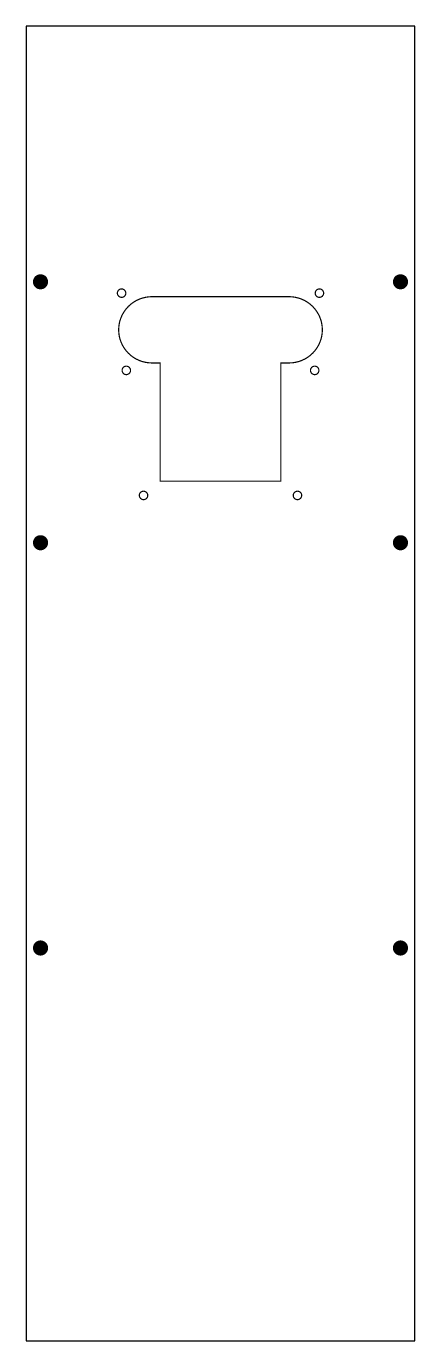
# Model space of a CAD drawing. Extents: x 0 to 82, y 0 to 278.
import ezdxf

# ---------------------------------------------------------------- set-up
doc = ezdxf.new("R2010")
doc.units = 0
for name, color, linetype in [('18', 82, 'CONTINUOUS'), ('20', 7, 'CONTINUOUS'), ('44', 253, 'CONTINUOUS')]:
    doc.layers.add(name, color=color, linetype=linetype)

# ---------------------------------------------------------------- blocks, each defined once
blk = doc.blocks.new('ROUNDV')
at = {"const_width": 0.5}
blk.add_lwpolyline([(0, -0.25, 1), (0, 0.25, 1), (0, -0.25)], format="xyb", dxfattribs=at)

msp = doc.modelspace()

# ---------------------------------------------------------------- linework, layer by layer
at = {"layer": '20'}
for p, q in [((82, 277.8), (0, 277.8)), ((0, 277.8), (0, 0)), ((82, 0), (82, 277.8)), ((0, 0), (82, 0))]:
    msp.add_line(p, q, dxfattribs=at)
for points, const_width in [([(20.1138, 220.5136, 1), (20.1138, 222.2916, 1), (20.1138, 220.5136)], 0.254), ([(61.8882, 220.5136, 1), (61.8882, 222.2916, 1), (61.8882, 220.5136)], 0.254), ([(26.501, 220.6488, 1), (26.501, 206.6488)], 0.254), ([(26.501, 220.7123, 1), (26.501, 220.5853)], 0.127), ([(26.501, 220.5853, 1), (26.501, 220.7123)], 0.127), ([(55.501, 206.6488, 1), (55.501, 220.6488)], 0.254), ([(55.501, 220.7123, 1), (55.501, 220.5853)], 0.127), ([(55.501, 220.5853, 1), (55.501, 220.7123)], 0.127), ([(21.1138, 204.1857, 1), (21.1138, 205.9637, 1), (21.1138, 204.1857)], 0.254), ([(26.501, 206.7123, 1), (26.501, 206.5853)], 0.127), ([(26.501, 206.5853, 1), (26.501, 206.7123)], 0.127), ([(28.3145, 206.6488, 1), (28.1875, 206.6488)], 0.127), ([(28.251, 206.5853, 1), (28.251, 206.7123)], 0.127), ([(53.751, 206.7123, 1), (53.751, 206.5853)], 0.127), ([(53.8145, 206.6488, 1), (53.6875, 206.6488)], 0.127), ([(55.501, 206.7123, 1), (55.501, 206.5853)], 0.127), ([(55.501, 206.5853, 1), (55.501, 206.7123)], 0.127), ([(60.8882, 204.1857, 1), (60.8882, 205.9637, 1), (60.8882, 204.1857)], 0.254), ([(28.251, 181.7123, 1), (28.251, 181.5853)], 0.127), ([(28.1875, 181.6488, 1), (28.3145, 181.6488)], 0.127), ([(53.6875, 181.6488, 1), (53.8145, 181.6488)], 0.127), ([(53.751, 181.5853, 1), (53.751, 181.7123)], 0.127), ([(24.751, 177.7588, 1), (24.751, 179.5388, 1), (24.751, 177.7588)], 0.254), ([(57.251, 177.7588, 1), (57.251, 179.5388, 1), (57.251, 177.7588)], 0.254)]:
    msp.add_lwpolyline(points, format="xyb", dxfattribs=dict(at, const_width=const_width))
at = {"layer": '20', "const_width": 0.254}
for points in [[(26.501, 220.6488), (55.501, 220.6488)], [(28.251, 206.6488), (26.501, 206.6488)], [(28.251, 181.6488), (28.251, 206.6488)], [(53.751, 206.6488), (55.501, 206.6488)], [(53.751, 181.6488), (53.751, 206.6488)], [(28.251, 181.6488), (53.751, 181.6488)]]:
    msp.add_lwpolyline(points, dxfattribs=at)
at = {"layer": '44'}
for centre in [(3, 223.8), (79, 223.8), (3, 168.65), (79, 168.65), (3, 83), (79, 83)]:
    msp.add_circle(centre, 1.09, dxfattribs=at)

# ---------------------------------------------------------------- block references
at = {"layer": '18', "xscale": 3.196, "yscale": 3.196}
for p in [(3, 223.8), (79, 223.8), (3, 168.65), (79, 168.65), (3, 83), (79, 83)]:
    msp.add_blockref('ROUNDV', p, dxfattribs=at)

doc.saveas('drawing.dxf')
